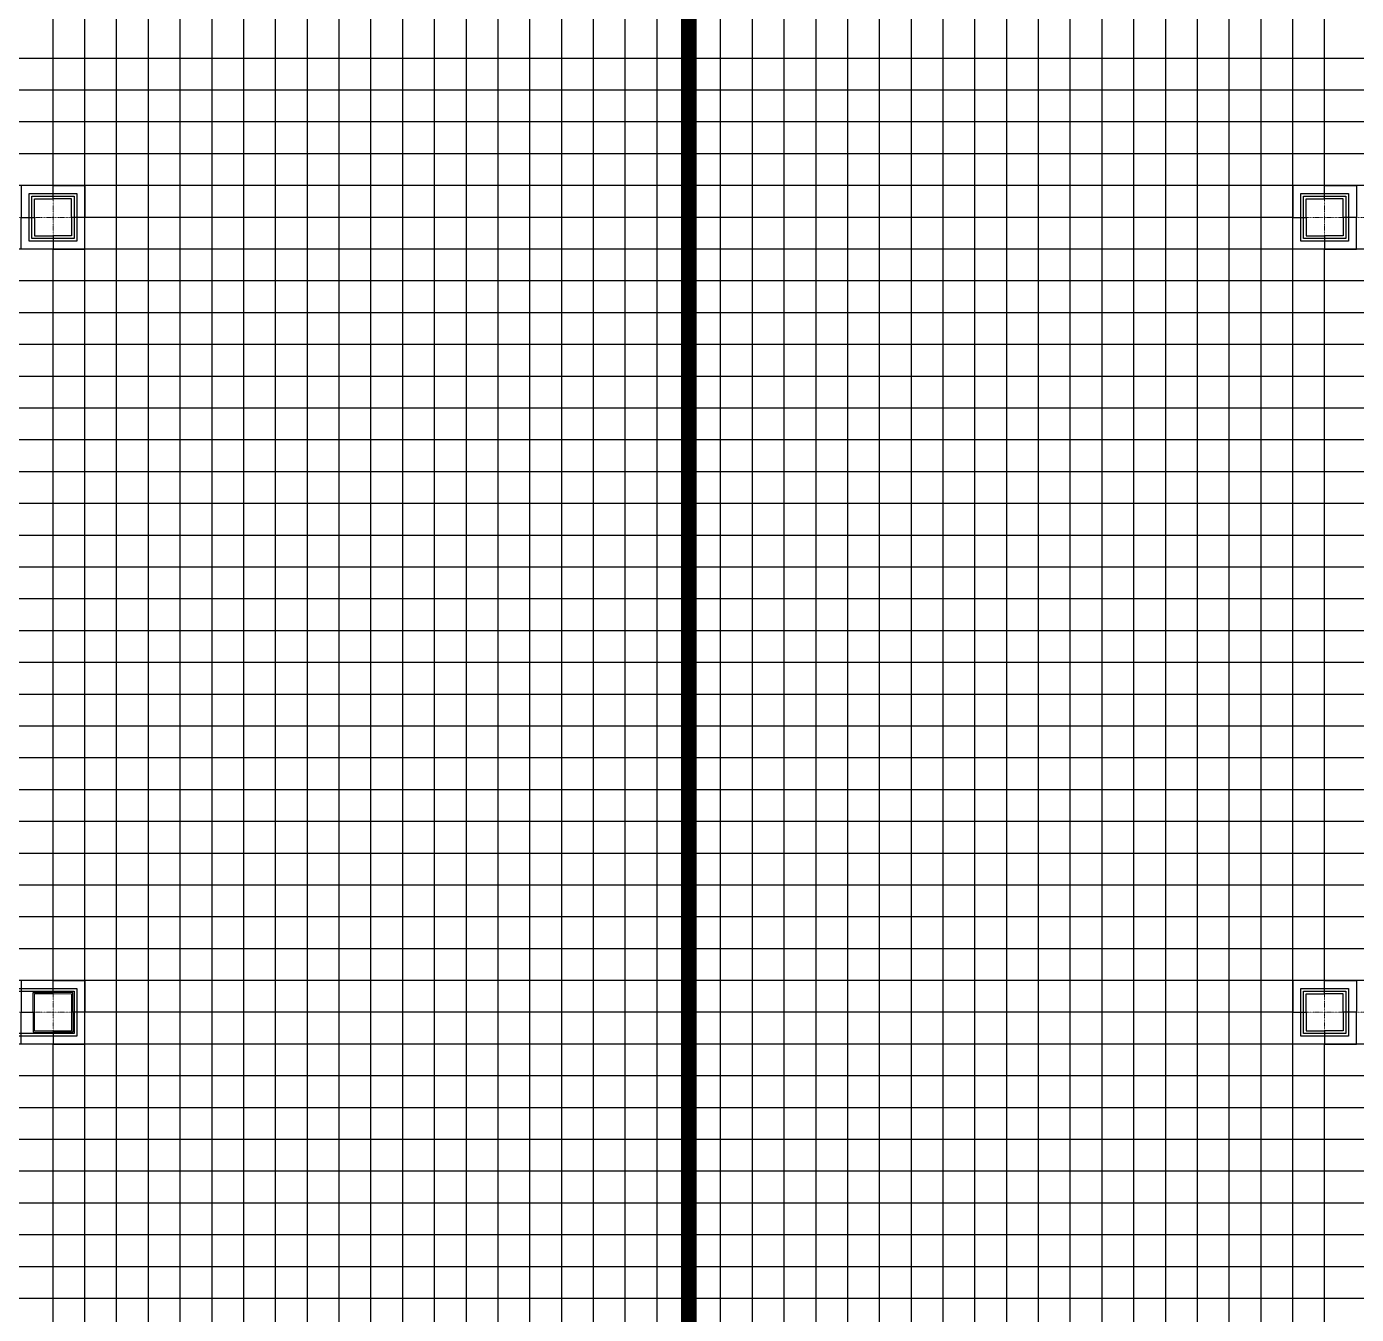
# Model space of a CAD drawing. Extents: x -32000 to 290600, y -96057 to 131250.
# Drawn here: x 126700 to 151800, y 24300 to 48600 of the extents above; entities that cross this region are included whole.
import ezdxf

# ---------------------------------------------------------------- set-up
doc = ezdxf.new("R2010")
doc.units = 0
doc.linetypes.add('DIVIDE', pattern=[1.25, 0.5, -0.25, 0, -0.25, 0, -0.25])
doc.linetypes.add('H12PL3$0$JJP_三點線', pattern=[0.9, 0.3, -0.15, 0, -0.15, 0, -0.15, 0, -0.15])
for name, color, linetype in [('area code', 5, 'Continuous'), ('H12PL3$0$S-COL', 252, 'Continuous'), ('H12PL3$0$S-GRID', 252, 'Continuous'), ('XFDP30-200K$0$A-W-P1S (200K)', 2, 'Continuous'), ('XFDR30-200K$0$A-R-Plan (200K_Abnormal)', 141, 'Continuous'), ('XFDR30-200K$0$A-R-Plan(200K)', 141, 'Continuous')]:
    doc.layers.add(name, color=color, linetype=linetype)

# ---------------------------------------------------------------- blocks, each defined once
blk = doc.blocks.new('XFDP30-200K')
at = {"layer": 'XFDP30-200K$0$A-W-P1S (200K)'}
for points in [[(126750, 45450), (127650, 45450), (127650, 44550), (126750, 44550)], [(150750, 45450), (151650, 45450), (151650, 44550), (150750, 44550)], [(126800, 45400), (127600, 45400), (127600, 44600), (126800, 44600)], [(150800, 45400), (151600, 45400), (151600, 44600), (150800, 44600)], [(122606, 30450), (127650, 30450), (127650, 29550), (122606, 29550)], [(122656, 30400), (127600, 30400), (127600, 29600), (122656, 29600)], [(150750, 30450), (151650, 30450), (151650, 29550), (150750, 29550)], [(150800, 30400), (151600, 30400), (151600, 29600), (150800, 29600)]]:
    blk.add_lwpolyline(points, close=True, dxfattribs=at)
blk = doc.blocks.new('H12PL3')
at = {"layer": 'H12PL3$0$S-COL', "lineweight": 0, "flags": 128}
for points in [[(126850, 44650), (127550, 44650), (127550, 45350), (126850, 45350)], [(150850, 44650), (151550, 44650), (151550, 45350), (150850, 45350)], [(126850, 29650), (127550, 29650), (127550, 30350), (126850, 30350)], [(150850, 29650), (151550, 29650), (151550, 30350), (150850, 30350)]]:
    blk.add_lwpolyline(points, close=True, dxfattribs=at)
at = {"layer": 'H12PL3$0$S-GRID', "linetype": 'H12PL3$0$JJP_三點線', "lineweight": 0}
for p, q in [((127200, 128250), (127200, -28000)), ((139200, 128250), (139200, -28000)), ((151200, 128250), (151200, -28000)), ((-29000, 45000), (289600, 45000)), ((-29000, 30000), (289600, 30000))]:
    blk.add_line(p, q, dxfattribs=at)
blk.add_blockref('XFDP30-200K', (0, 0))
blk = doc.blocks.new('XFDR30-200K')
at = {"layer": 'XFDR30-200K$0$A-R-Plan (200K_Abnormal)', "elevation": 0}
for points in [[(127200, 45600), (126600, 45600), (126600, 45000), (126850, 45000), (126850, 45350), (127200, 45350)], [(127200, 45600), (127800, 45600), (127800, 45000), (127550, 45000), (127550, 45350), (127200, 45350)], [(151200, 45600), (150600, 45600), (150600, 45000), (150850, 45000), (150850, 45350), (151200, 45350)], [(151200, 45600), (151800, 45600), (151800, 45000), (151550, 45000), (151550, 45350), (151200, 45350)], [(127200, 44400), (126600, 44400), (126600, 45000), (126850, 45000), (126850, 44650), (127200, 44650)], [(127200, 44400), (127800, 44400), (127800, 45000), (127550, 45000), (127550, 44650), (127200, 44650)], [(151200, 44400), (150600, 44400), (150600, 45000), (150850, 45000), (150850, 44650), (151200, 44650)], [(151200, 44400), (151800, 44400), (151800, 45000), (151550, 45000), (151550, 44650), (151200, 44650)], [(127200, 30600), (126600, 30600), (126600, 30000), (126825, 30000), (126825, 30375), (127200, 30375)], [(127200, 30600), (127800, 30600), (127800, 30000), (127575, 30000), (127575, 30375), (127200, 30375)], [(127200, 29400), (126600, 29400), (126600, 30000), (126825, 30000), (126825, 29625), (127200, 29625)], [(127200, 29400), (127800, 29400), (127800, 30000), (127575, 30000), (127575, 29625), (127200, 29625)]]:
    blk.add_lwpolyline(points, close=True, dxfattribs=at)
at = {"layer": 'XFDR30-200K$0$A-R-Plan (200K_Abnormal)'}
for points in [[(151200, 30600), (150600, 30600), (150600, 30000), (150850, 30000), (150850, 30350), (151200, 30350)], [(151200, 30600), (151800, 30600), (151800, 30000), (151550, 30000), (151550, 30350), (151200, 30350)], [(151200, 29400), (150600, 29400), (150600, 30000), (150850, 30000), (150850, 29650), (151200, 29650)], [(151200, 29400), (151800, 29400), (151800, 30000), (151550, 30000), (151550, 29650), (151200, 29650)]]:
    blk.add_lwpolyline(points, close=True, dxfattribs=at)
at = {"layer": 'XFDR30-200K$0$A-R-Plan(200K)'}
for p, q in [((127800, -2350), (127800, 89975, 0)), ((128400, -2350), (128400, 89975, 0)), ((129000, -2350), (129000, 89975, 0)), ((129600, -2350), (129600, 89975, 0)), ((130200, -2350), (130200, 89975, 0)), ((130800, -2350), (130800, 89975, 0)), ((131400, -2350), (131400, 89975, 0)), ((132000, -2350), (132000, 89975, 0)), ((132600, -2350), (132600, 89975, 0)), ((133200, -2350), (133200, 89975, 0)), ((133800, -2350), (133800, 89975, 0)), ((134400, -2350), (134400, 89975, 0)), ((135000, -2350), (135000, 89975, 0)), ((135600, -2350), (135600, 89975, 0)), ((136200, -2350), (136200, 89975, 0)), ((136800, -2350), (136800, 89975, 0)), ((137400, -2350), (137400, 89975, 0)), ((138000, -2350), (138000, 89975, 0)), ((138600, -2350), (138600, 89975, 0)), ((139800, -2350), (139800, 89975, 0)), ((140400, -2350), (140400, 89975, 0)), ((141000, -2350), (141000, 89975, 0)), ((141600, -2350), (141600, 89975, 0)), ((142200, -2350), (142200, 89975, 0)), ((142800, -2350), (142800, 89975, 0)), ((143400, -2350), (143400, 89975, 0)), ((144000, -2350), (144000, 89975, 0)), ((144600, -2350), (144600, 89975, 0)), ((145200, -2350), (145200, 89975, 0)), ((145800, -2350), (145800, 89975, 0)), ((146400, -2350), (146400, 89975, 0)), ((147000, -2350), (147000, 89975, 0)), ((147600, -2350), (147600, 89975, 0)), ((148200, -2350), (148200, 89975, 0)), ((148800, -2350), (148800, 89975, 0)), ((149400, -2350), (149400, 89975, 0)), ((150000, -2350), (150000, 89975, 0)), ((150600, -2350), (150600, 89975, 0)), ((139200, 600), (139200, 89650)), ((127200, 45600), (127200, 59400)), ((151200, 45600), (151200, 59400)), ((159000, 48000), (118200, 48000)), ((159000, 47400), (118200, 47400)), ((159000, 46800), (118200, 46800)), ((159000, 46200), (118200, 46200)), ((159000, 45600), (118200, 45600)), ((150600, 45000), (127800, 45000)), ((174600, 44400), (18449, 44400)), ((127200, 30600), (127200, 44400)), ((151200, 30600), (151200, 44400)), ((174600, 43800), (18449, 43800)), ((174600, 43200), (18449, 43200)), ((174600, 42600), (18449, 42600)), ((174600, 42000), (18449, 42000)), ((174600, 41400), (18449, 41400)), ((174600, 40800), (18449, 40800)), ((174600, 40200), (18449, 40200)), ((174600, 39600), (18449, 39600)), ((174600, 39000), (18449, 39000)), ((174600, 38400), (18449, 38400)), ((174600, 37800), (18449, 37800)), ((174600, 37200), (18449, 37200)), ((174600, 36600), (18449, 36600)), ((174600, 36000), (18449, 36000)), ((174600, 35400), (18449, 35400)), ((174600, 34800), (18449, 34800)), ((174600, 34200), (18449, 34200)), ((174600, 33600), (18449, 33600)), ((174600, 33000), (18449, 33000)), ((174600, 32400), (18449, 32400)), ((174600, 31800), (18449, 31800)), ((174600, 31200), (18449, 31200)), ((174600, 30600), (18449, 30600)), ((150600, 30000), (127800, 30000)), ((174600, 29400), (18449, 29400)), ((127200, 15600), (127200, 29400)), ((151200, 15600), (151200, 29400)), ((174600, 28800), (18449, 28800)), ((174600, 28200), (18449, 28200)), ((174600, 27600), (18449, 27600)), ((174600, 27000), (18449, 27000)), ((174600, 26400), (18449, 26400)), ((174600, 25800), (18449, 25800)), ((174600, 25200), (18449, 25200)), ((174600, 24600), (18449, 24600))]:
    blk.add_line(p, q, dxfattribs=at)

msp = doc.modelspace()

# ---------------------------------------------------------------- linework, layer by layer
at = {"layer": 'area code', "color": 5, "linetype": 'DIVIDE', "const_width": 300}
msp.add_lwpolyline([(139200, 103179), (139200, -9579)], dxfattribs=at)

# ---------------------------------------------------------------- block references
for name in ['H12PL3', 'XFDR30-200K']:
    msp.add_blockref(name, (0, 0))

doc.saveas('drawing.dxf')
